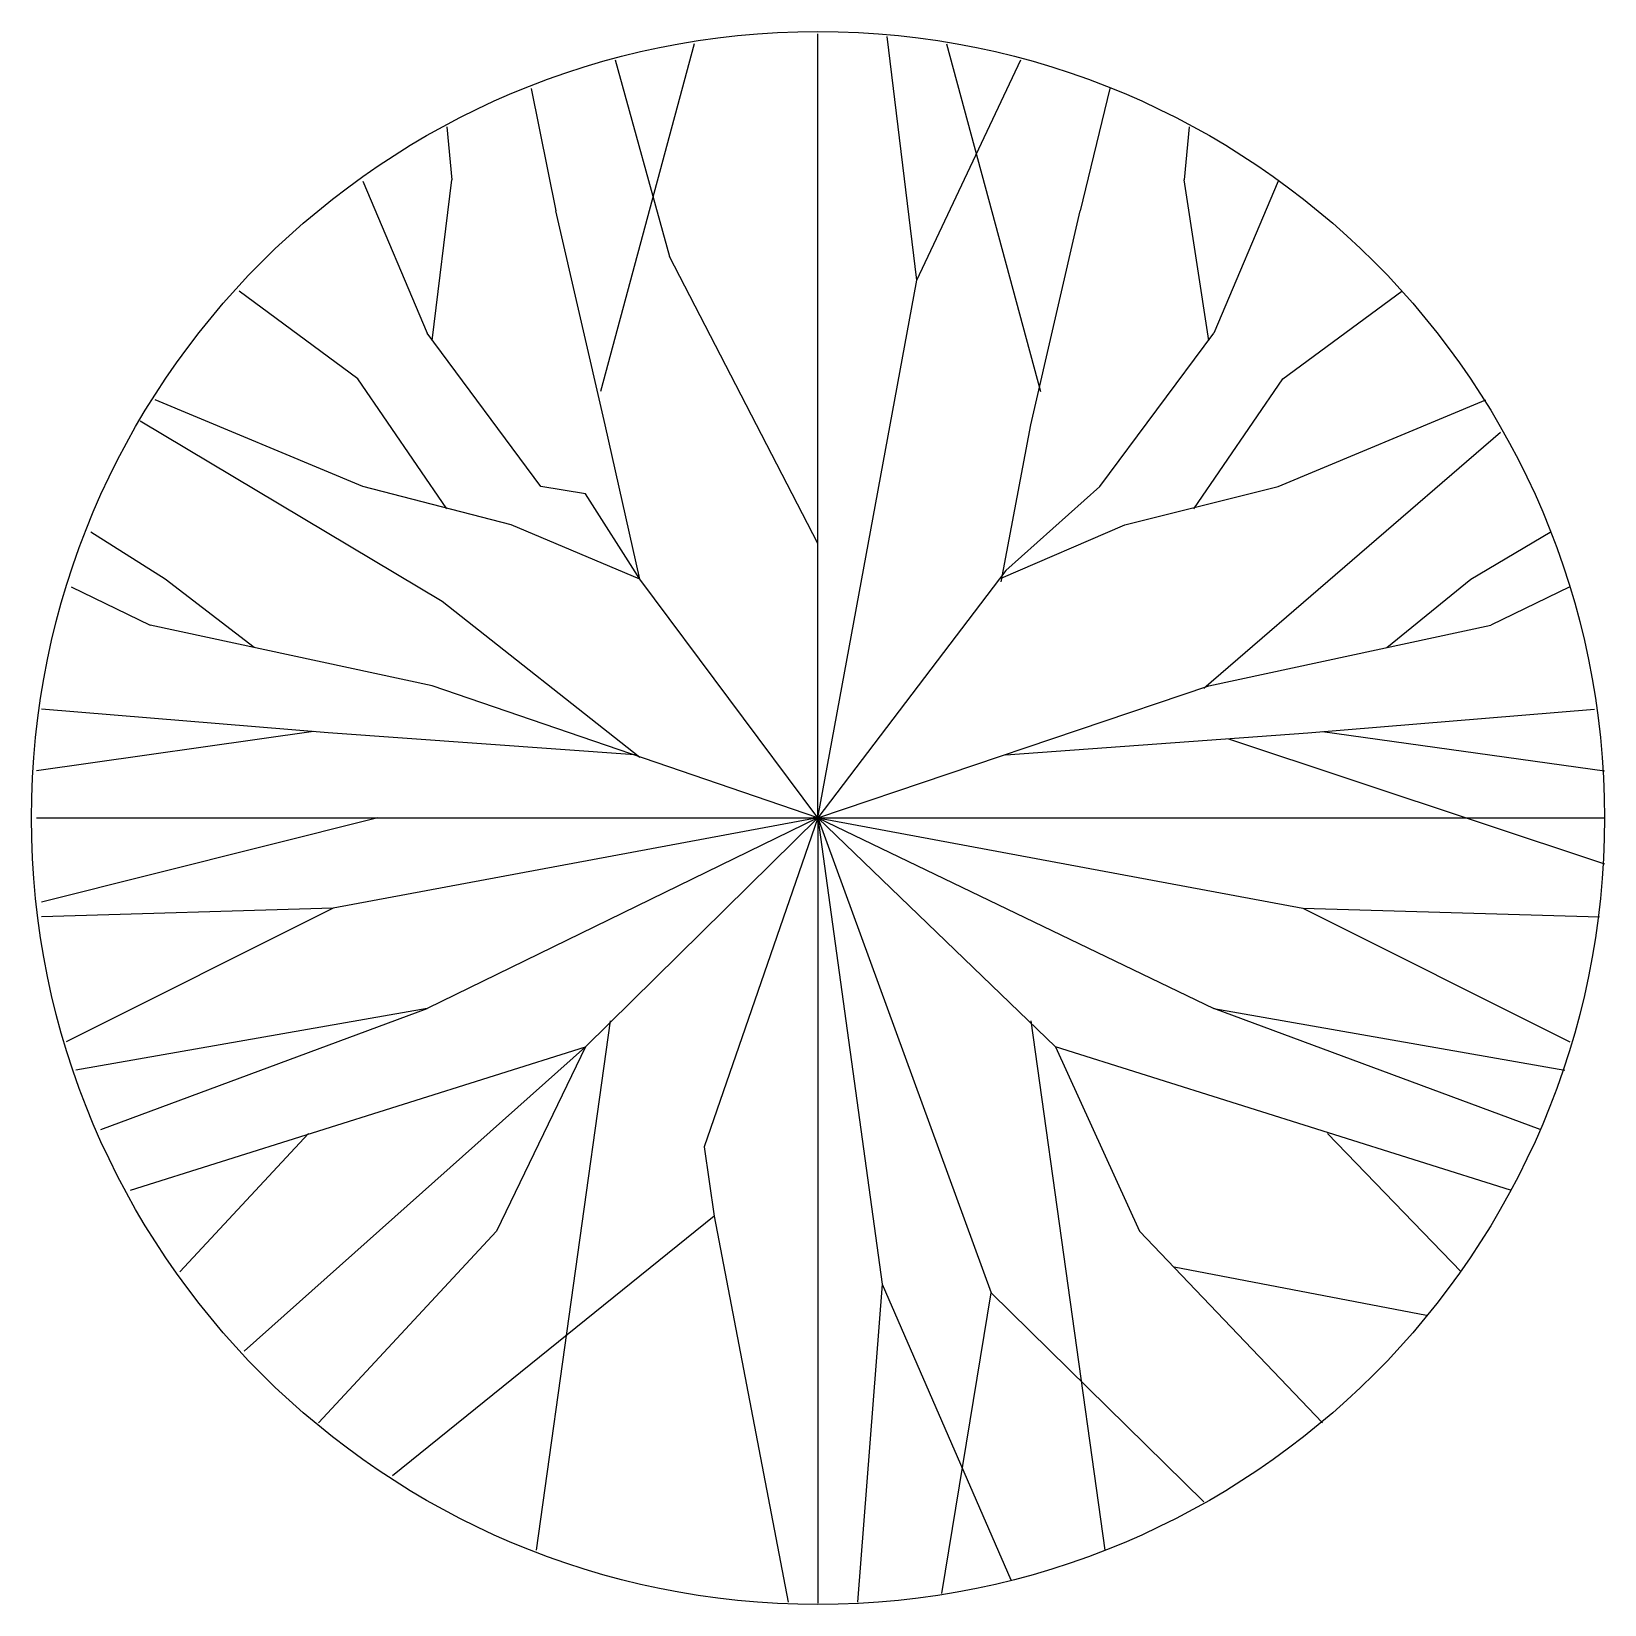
# Model space of a CAD drawing. Extents: x 315791 to 316785, y 69325 to 70319.
import ezdxf

# ---------------------------------------------------------------- set-up
doc = ezdxf.new("R2010")
doc.units = 0
doc.header["$MEASUREMENT"] = 0
doc.layers.get('0').update_dxf_attribs({"linetype": 'CONTINUOUS'})

msp = doc.modelspace()

# ---------------------------------------------------------------- linework, layer by layer
at = {"color": 7, "linetype": 'CONTINUOUS'}
for p, q in [((316209.72, 70311.32), (316150.34, 70091.79)), ((316287.84, 69822.26), (316287.84, 70317.57)), ((316287.84, 69822.26), (316287.84, 70316.79)), ((316350.34, 70162.1), (316331.59, 70316.01)), ((316369.09, 70311.32), (316428.47, 70091.79)), ((316159.72, 70301.16), (316194.09, 70176.95)), ((316350.34, 70162.1), (316415.97, 70301.16)), ((316106.59, 70283.2), (316122.22, 70205.85)), ((316472.22, 70283.2), (316453.47, 70205.85)), ((316053.47, 70258.98), (316056.59, 70225.38)), ((316522.22, 70258.98), (316519.09, 70225.38)), ((316000.34, 70224.6), (316040.97, 70128.51)), ((316044.09, 70123.82), (316056.59, 70225.38)), ((316534.72, 70123.82), (316519.09, 70225.38)), ((316578.47, 70224.6), (316537.84, 70128.51)), ((316153.47, 70070.7), (316122.22, 70205.85)), ((316422.22, 70070.7), (316453.47, 70205.85)), ((316287.84, 69995.7), (316194.09, 70176.95)), ((316287.84, 69822.26), (316350.34, 70162.1)), ((315997.22, 70099.6), (315922.22, 70155.07)), ((316581.59, 70099.6), (316656.59, 70155.07)), ((316112.84, 70031.63), (316040.97, 70128.51)), ((316465.97, 70031.63), (316537.84, 70128.51)), ((316053.47, 70017.57), (315997.22, 70099.6)), ((316525.34, 70017.57), (316581.59, 70099.6)), ((316000.34, 70031.63), (315869.09, 70086.32)), ((316578.47, 70031.63), (316709.72, 70086.32)), ((316050.34, 69958.98), (315859.72, 70073.04)), ((316175.34, 69973.04), (316153.47, 70070.7)), ((316403.47, 69971.48), (316422.22, 70070.7)), ((316531.59, 69904.29), (316719.09, 70066.01)), ((316094.09, 70007.41), (316000.34, 70031.63)), ((316140.97, 70026.95), (316112.84, 70031.63)), ((316465.97, 70031.63), (316406.59, 69978.51)), ((316481.59, 70007.41), (316578.47, 70031.63)), ((316175.34, 69973.04), (316140.97, 70026.95)), ((315875.34, 69973.04), (315828.47, 70002.73)), ((316175.34, 69973.04), (316094.09, 70007.41)), ((316403.47, 69973.82), (316481.59, 70007.41)), ((316700.34, 69973.04), (316750.34, 70002.73)), ((315931.59, 69930.07), (315875.34, 69973.04)), ((316287.84, 69822.26), (316175.34, 69973.04)), ((316406.59, 69978.51), (316287.84, 69822.26)), ((316647.22, 69930.07), (316700.34, 69973.04)), ((315815.97, 69968.35), (315865.97, 69944.13)), ((316762.84, 69968.35), (316712.84, 69944.13)), ((316175.34, 69860.54), (316050.34, 69958.98)), ((316044.09, 69905.85), (315865.97, 69944.13)), ((316534.72, 69905.85), (316712.84, 69944.13)), ((316287.84, 69822.26), (316044.09, 69905.85)), ((316287.84, 69822.26), (316534.72, 69905.85)), ((315978.47, 69876.16), (315797.22, 69891.01)), ((316597.22, 69876.16), (316778.47, 69891.01)), ((315969.09, 69876.95), (315794.09, 69851.95)), ((316172.22, 69862.1), (315978.47, 69876.16)), ((316406.59, 69862.1), (316597.22, 69876.16)), ((316547.22, 69872.26), (316784.72, 69793.35)), ((316606.59, 69876.95), (316784.72, 69851.95)), ((315794.09, 69822.26), (316287.84, 69822.26)), ((316009.72, 69822.26), (315797.22, 69769.13)), ((316287.84, 69822.26), (315981.59, 69765.23)), ((316287.84, 69822.26), (316040.97, 69701.95)), ((316287.84, 69822.26), (316140.97, 69677.73)), ((316287.84, 69822.26), (316215.97, 69614.45)), ((316287.84, 69822.26), (316284.72, 69822.26)), ((316287.84, 69822.26), (316287.84, 69826.16)), ((316287.84, 69822.26), (316287.84, 69326.16)), ((316287.84, 69822.26), (316784.72, 69822.26)), ((316287.84, 69822.26), (316437.84, 69677.73)), ((316287.84, 69822.26), (316537.84, 69701.95)), ((316287.84, 69822.26), (316594.09, 69765.23)), ((316287.84, 69822.26), (316397.22, 69522.26)), ((316287.84, 69822.26), (316328.47, 69527.73)), ((316287.84, 69822.26), (316294.09, 69822.26)), ((316287.84, 69822.26), (316287.84, 69817.57)), ((315981.59, 69765.23), (315797.22, 69759.76)), ((315981.59, 69765.23), (315812.84, 69680.85)), ((316594.09, 69765.23), (316762.84, 69680.85)), ((316594.09, 69765.23), (316781.59, 69759.76)), ((316040.97, 69701.95), (315819.09, 69662.88)), ((315834.72, 69625.38), (316040.97, 69701.95)), ((316744.09, 69625.38), (316537.84, 69701.95)), ((316537.84, 69701.95), (316759.72, 69662.88)), ((316156.59, 69694.13), (316109.72, 69359.76)), ((316422.22, 69694.13), (316469.09, 69359.76)), ((315853.47, 69587.1), (316140.97, 69677.73)), ((316140.97, 69677.73), (315925.34, 69485.54)), ((316140.97, 69677.73), (316084.72, 69561.32)), ((316725.34, 69587.1), (316437.84, 69677.73)), ((316437.84, 69677.73), (316490.97, 69561.32)), ((315965.97, 69623.04), (315884.72, 69535.54)), ((316609.72, 69623.04), (316694.09, 69535.54)), ((316215.97, 69614.45), (316222.22, 69570.7)), ((316222.22, 69570.7), (316019.09, 69406.63)), ((316222.22, 69570.7), (316269.09, 69326.95)), ((315972.22, 69440.23), (316084.72, 69561.32)), ((316606.59, 69440.23), (316490.97, 69561.32)), ((316512.84, 69538.66), (316672.22, 69508.2)), ((316328.47, 69527.73), (316312.84, 69326.95)), ((316328.47, 69527.73), (316409.72, 69341.01)), ((316365.97, 69332.41), (316397.22, 69522.26)), ((316531.59, 69390.23), (316397.22, 69522.26))]:
    msp.add_line(p, q, dxfattribs=at)
msp.add_circle((316287.84, 69822.26), 496.88, dxfattribs=at)

doc.saveas('drawing.dxf')
